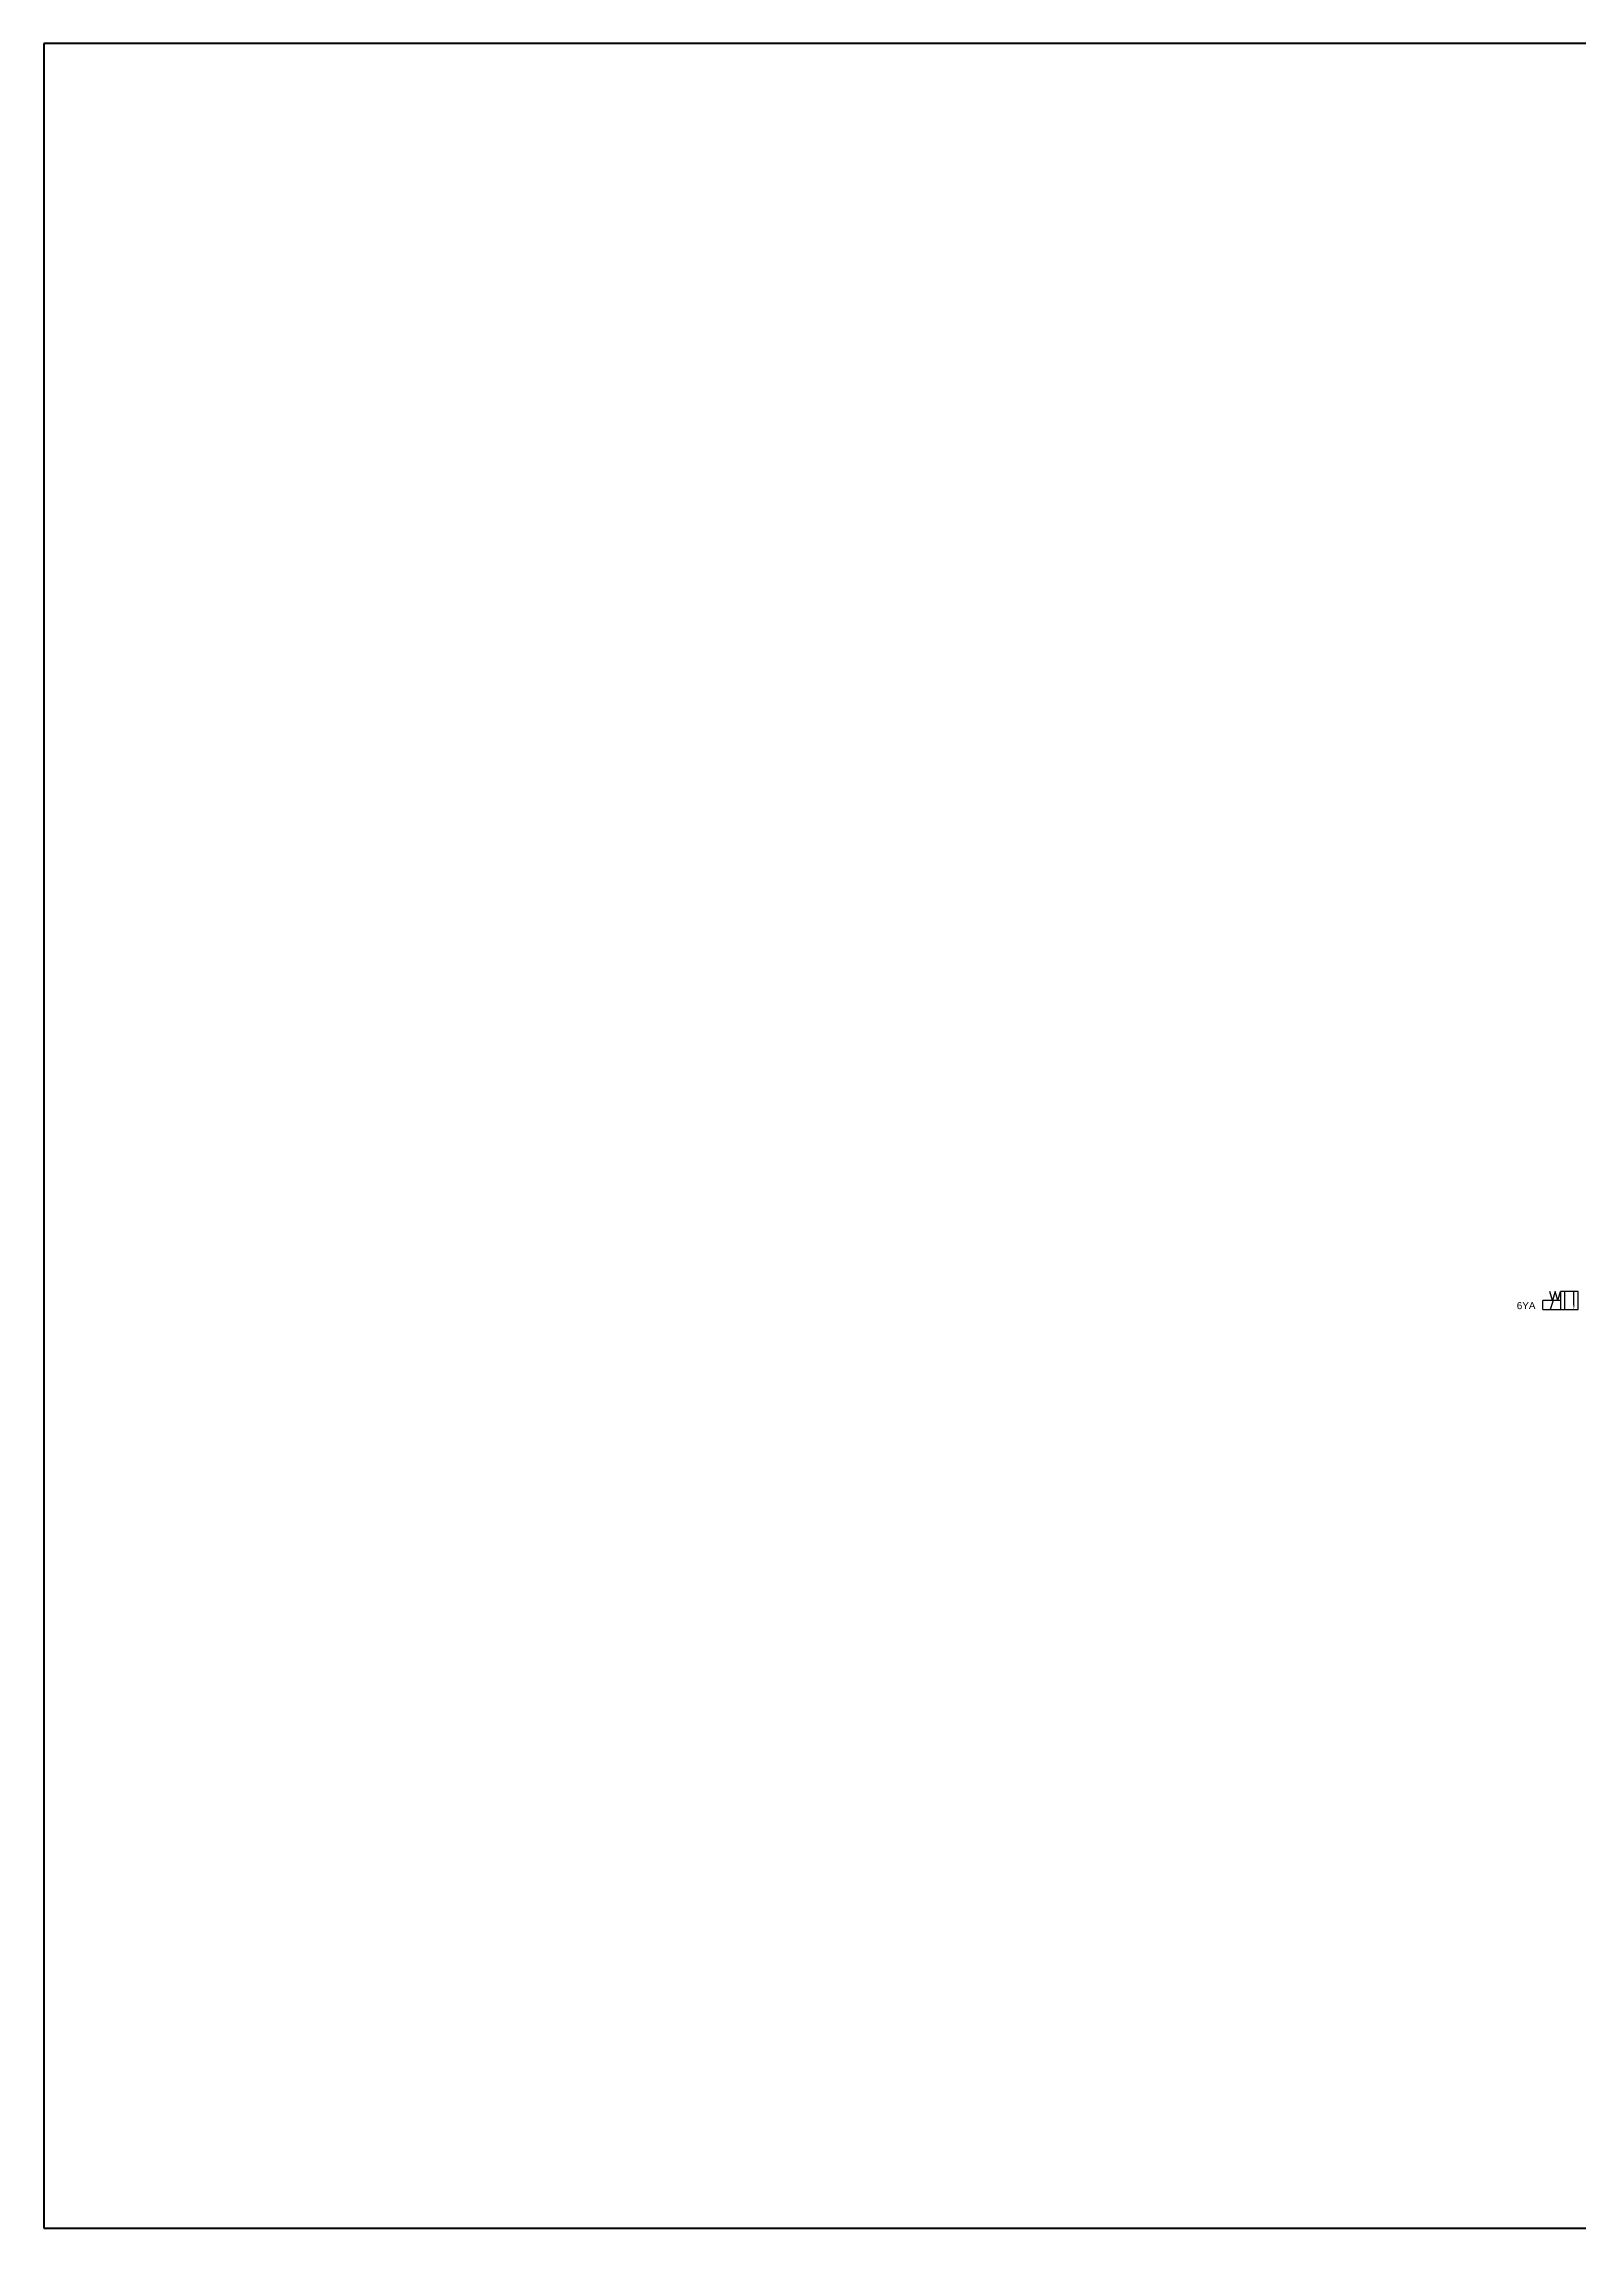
# Model space of a CAD drawing. Header units: millimetres. Extents: x 2847 to 4578, y 1430 to 2662.
# Drawn here: x 2847 to 3712, y 1430 to 2662 of the extents above; entities that cross this region are included whole.
import ezdxf

# ---------------------------------------------------------------- set-up
doc = ezdxf.new("R2010")
doc.units = ezdxf.units.MM
doc.layers.add('元件', color=140, linetype='Continuous')
doc.layers.add('细实线', color=7, linetype='Continuous')
doc.layers.add('粗实线', color=7, linetype='Continuous', lineweight=50)
doc.styles.get("Standard").update_dxf_attribs({"font": 'arial.ttf'})

msp = doc.modelspace()

# ---------------------------------------------------------------- linework, layer by layer
at = {"layer": '元件'}
for p, q in [((3697.2, 1953.1), (3695.7, 1958.1)), ((3698.7, 1958.1), (3697.2, 1953.1)), ((3700.2, 1953.1), (3698.7, 1958.1)), ((3700.2, 1953.1), (3701.7, 1958.1)), ((3701.7, 1958.1), (3701.7, 1948.1)), ((3711.7, 1958.1), (3701.7, 1958.1)), ((3704.1, 1948.1), (3704.1, 1958.1)), ((3709.2, 1950.6), (3709.2, 1958.1)), ((3711.7, 1948.1), (3711.7, 1958.1)), ((3701.7, 1953.1), (3691.7, 1953.1)), ((3691.7, 1948.1), (3691.7, 1953.1)), ((3691.7, 1948.1), (3701.7, 1948.1)), ((3697.6, 1953.1), (3695.8, 1948.1)), ((3701.7, 1948.1), (3711.7, 1948.1))]:
    msp.add_line(p, q, dxfattribs=at)
for points in [[(3703.7, 1955.6), (3704.5, 1955.6), (3704.1, 1958.1)], [(3709.6, 1950.6), (3708.8, 1950.6), (3709.2, 1948.1)]]:
    msp.add_solid(points, dxfattribs=at)
at = {"layer": '粗实线'}
for p, q in [((4577.6, 2661.6), (2846.6, 2661.6)), ((2846.6, 2661.6), (2846.6, 1430.1)), ((2846.6, 1430.1), (4577.6, 1430.1))]:
    msp.add_line(p, q, dxfattribs=at)

# ---------------------------------------------------------------- texts
at = {"layer": '细实线', "insert": (3677, 1952.2), "char_height": 4, "attachment_point": 1}
msp.add_mtext_dynamic_manual_height_columns('6YA', width=13.484, gutter_width=12.5, heights=[-4.08], dxfattribs=at)

doc.saveas('drawing.dxf')
